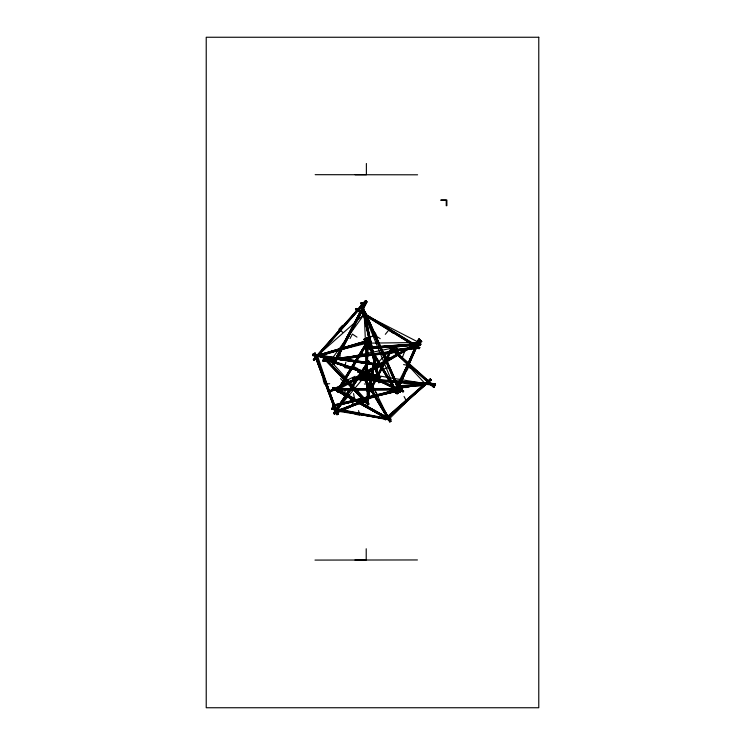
<?xml version="1.0" encoding="UTF-8"?>
<svg xmlns="http://www.w3.org/2000/svg" width="745" height="745" viewBox="0 0 745 745"><rect width="100%" height="100%" fill="white"/><g stroke="black" fill="none" stroke-linecap="round" stroke-linejoin="round"><path stroke-width="1.12" d="M366.931 375.238L366.913 343.175L418.951 342.486L394.98 389.216L366.009 399.879M446.879 205.695L446.879 200.07L441.254 200.07M355.495 309.65L356.259 308.477L419.733 347.487L419.51 348.232L418.969 348.669L355.495 309.65L356.259 308.477M395.511 389.253L395.521 387.884M418.969 348.669L419.733 347.487M337.187 389.253L337.196 387.894M369.539 389.952L333.853 389.952L333.835 388.741L369.539 388.545M371.839 389.952L398.333 389.756L398.324 388.545L371.839 388.545M364.91 348.343L365.134 347.477L420.31 343.529L420.804 344.022L420.58 344.879L365.404 348.837L364.91 348.343L413.186 344.879M365.404 348.837L365.134 347.477M367.471 364.175L367.201 377.752L366.456 378.311L365.804 377.659L366.475 343.734M366.549 340.335L366.596 338.072L367.341 337.513L367.993 338.165L367.518 361.912M365.972 378.097L366.717 343.315M366.763 341.052L366.829 337.662M366.503 377.706L367.183 343.78M367.276 340.912L367.341 337.513M366.959 378.162L367.62 345.363M367.667 343.11L367.993 338.165M367.201 377.752L367.825 337.727M420.58 344.879L420.31 343.529M316.876 356.11L317.147 355.356L368.589 340.158L368.915 341.527L317.482 356.715L316.876 356.11L368.309 340.921L368.589 340.158M352.711 379.261L352.841 377.873L352.711 379.261L435.303 385.081L435.462 384.485L435.434 383.694L352.748 378.004M435.303 385.081L435.434 383.694M335.772 359.742L335.79 359.062M384.737 418.932L385.426 419.994L385.463 419.118M430.051 379.056L431.038 380.043L430.051 379.056L386.478 417.396M332.54 405.932L332.866 405.168L401.844 388.769L402.449 389.384L402.132 390.147L333.155 406.537L332.54 405.932L401.983 389.458M333.155 406.537L333.481 405.774L332.866 405.168M422.201 384.867L422.313 383.47M321.123 356.129L321.263 354.871M333.22 358.662L312.686 355.57L312.742 354.825L381.263 365.19L381.375 364.491L342.57 358.652M312.835 354.927L312.9 354.182L339.143 358.131M337.792 359.351L381.151 365.879L381.216 365.143M381.375 364.491L381.151 365.879M389.71 421.838L390.883 421.074L389.71 421.838L359.677 371.839M316.932 357.507L338.016 414.052L337.597 414.555L336.749 414.63L314.083 353.503L315.303 353.158L316.113 355.337M315.303 353.158L314.045 353.735M336.749 414.63L314.083 353.503M366.596 316.616L366.736 315.731M391.917 349.265L392.084 348.157L418.951 342.486L418.317 341.583M323.032 360.086L398.091 350.681L398.24 351.435L398.249 352.068L323.218 361.316L323.032 360.086L398.165 350.932M323.218 361.316L323.06 359.928M398.091 350.681L398.249 352.068M331.674 408.847L332.326 408.009L331.814 409.247L388.965 419.575M390.743 418.941L390.231 420.189L390.743 418.941L332.037 407.971M313.328 359.49L314.325 360.31L313.328 359.49L365.413 300.533L366.382 301.502L365.413 300.533M366.335 402.719L373.087 365.106L373.813 364.547L374.484 365.218L367.732 402.831L366.996 403.39L366.335 402.719L373.31 364.687M366.512 403.175L373.087 365.106M366.559 402.3L367.062 402.16L373.813 364.547M366.996 403.39L373.785 365.162M367.508 403.25L374.297 364.771M432.389 385.314L432.594 384.197M312.686 355.57L312.9 354.182M374.837 381.226L375.042 380.136M340.307 354.611L339.273 359.667L344.767 360.384M336.116 411.762L367.844 398.407L368.524 399.087L335.241 413.577L334.561 412.898L335.054 412.209M335.492 412.404L335.241 413.577M367.844 398.407L367.36 399.096L368.421 399.571M345.876 362.154L344.6 367.592L349.433 368.514M325.23 359.5L325.993 358.68L325.351 359.891L379.913 377.938L380.537 377.631L380.546 376.728L325.677 358.643M359.407 371.913L359.751 370.563M379.792 377.547L380.546 376.728M329.756 391.106L330.761 390.622L330.445 391.796L329.756 391.106L356.036 378.711M358.373 378.199L368.831 373.264L368.142 372.575L358.271 377.231M424.929 384.485L425.153 383.675L399.171 355.775M364.37 379.382L364.603 378.683M397.904 387.26L423.691 385.472L424.305 384.746L423.635 384.066L397.839 385.854L397.439 387.074M323.572 358.308L324.587 357.339L368.859 403.883L368.458 404.479L367.844 404.852L323.572 358.308L324.587 357.339M367.844 404.852L368.859 403.883M389.952 350.904L390.566 350.178L418.141 346.816L418.82 347.505L418.206 348.222L390.631 351.584L389.952 350.904L418.82 347.505M346.183 388.508L343.547 395.26M415.403 345.652L415.812 344.535L420.441 344.199M407.282 370.079L408.93 365.572L403.594 364.566M357.479 371.41L358.55 370.805L358.541 371.774L357.656 371.876L357.479 371.41L375.238 379.261M402.412 391.274L403.036 390.52L403.66 391.134L403.026 391.889L399.273 389.886L403.473 391.637M402.514 357.144L404.47 351.985L402.263 352.255M385.249 418.588L385.742 417.33M332.494 388.369L333.276 387.502L389.412 418.56L388.676 419.742L332.494 388.369L388.676 419.742M333.276 387.502L332.54 388.694M388.629 419.416L389.412 418.56M395.25 392.494L396.573 392.941L395.25 392.494L418.606 339.208L419.314 339.031L419.929 339.646L397.038 391.87M395.483 392.28L418.83 338.994M395.418 392.839L416.427 344.879M417.368 342.747L418.606 339.208M395.958 392.326L399.692 383.796M400.633 381.663L416.976 344.358M417.908 342.234L419.314 339.031M395.865 393.118L419.267 339.431M396.415 392.596L417.433 344.637M418.364 342.504L419.761 339.301M396.349 393.155L419.929 339.646M387.922 417.507L388.247 416.772M317.314 355.905L328.219 359.556M350.327 371.187L352.823 366.168L357.851 368.663M392.419 346.108L392.438 346.919L393.388 347.077L393.379 346.267L392.419 346.108L370.405 388.331M370.554 390.035L370.069 389.793L392.894 346.025M370.544 389.467L392.904 346.593M393.379 346.267L371.01 389.141L370.535 388.89M371.215 389.579L393.584 346.704M332.875 363.765L365.693 301.362L366.363 301.306L366.968 301.911L334.151 364.314L332.875 363.765L365.897 301.213M333.034 364.082L365.693 301.362M333.509 364.044L366.363 301.306M333.481 364.37L366.298 301.967L366.968 301.911M334.151 364.314L366.801 301.595M333.937 364.473L366.754 302.06M350.029 338.556L352.385 334.067L356.967 337.113M361.018 302.973L362.359 302.61L379.866 382.232L379.354 382.576L378.535 382.595L361.018 302.973L362.359 302.61M378.535 382.595L379.866 382.232M374.484 365.218L373.264 365.553M379.95 380.993L394.999 389.188M389.654 347.896L390.678 347.217L434.586 386.32L433.627 387.353L389.654 347.896L433.972 387.409M365.804 377.659L367.034 377.305M337.96 391.954L336.759 391.227L368.458 339.236L369.008 339.543L337.411 391.647L337.96 391.954L369.66 339.962L368.458 339.236M336.759 391.227L368.598 339.301M336.973 391.367L368.673 339.385M369.008 339.543L337.308 391.535L336.898 391.293M337.82 391.879L369.446 339.813M361.893 370.768L368.328 361.101L369.343 361.483L334.775 413.941L334.179 413.885L333.574 413.27L360.608 372.696M333.574 413.27L368.496 361.008M333.76 413.568L360.794 372.984M362.079 371.057L368.328 361.101M333.741 413.177L368.915 361.167M334.17 413.605L368.933 361.437M334.179 413.885L351.565 387.8M352.851 385.863L361.213 373.31M363.15 370.405L368.943 361.716L369.529 361.772M334.775 413.941L369.343 361.483M334.607 414.043L369.362 361.865M366.466 402.384L367.276 401.415L330.482 360.878L364.221 314.315L418.951 342.486L366.913 373.869L338.826 389.188M416.259 347.757L417.07 346.676M371.876 375.815L372.658 374.828M385.314 334.328L388.76 330.119L393.183 333.211M327.074 360.971L327.865 360.012M415.282 393.369L388.955 419.221L335.958 410.933L366.913 373.869L392.084 348.157L396.815 353.232M370.647 388.741L371.364 387.894M313.664 359.472L365.721 300.663M313.598 359.835L365.655 301.027M313.841 359.826L365.897 301.017M314.083 359.807L366.13 301.008M314.017 360.18L366.065 301.371M314.325 360.31L366.4 301.353M342.579 325.314L338.807 329.355L342.672 332.223M335.148 389.337L335.995 388.452M363.886 311.959L365.106 311.559L400.521 391.395L400.223 392.056L399.329 392.112L363.923 312.276L365.106 311.559M386.804 417.917L387.651 417.06M417.749 390.939L425.153 383.675L366.913 373.869L330.482 360.878L330.277 359.742M361.781 376.29L362.657 375.443M334.3 406.09L335.036 405.373M317.482 356.715L317.147 355.356M334.375 409.061L335.148 408.344M401.844 388.769L401.518 389.542L402.132 390.147M318.339 354.816L364.221 314.315L394.98 389.216L416.213 385.314M386.469 417.759L430.349 378.981M387.847 417.126L430.768 379.242M387.624 417.433L430.312 379.857M388.359 417.256L431.048 379.68M388.033 417.694L430.731 380.118M388.341 417.619L431.038 380.043M402.915 404.079L406.584 401.369L404.06 396.489M363.839 339.431L365.041 338.705L398.026 393.192L396.992 393.807L363.839 339.431L365.041 338.705M336.787 414.397L338.016 414.052M364.827 400.661L365.767 400.009M396.135 391.041L396.862 390.566M391.674 350.746L392.783 350.029M366.531 376.281L367.658 375.564M396.992 393.807L398.193 393.071M367.136 346.062L368.291 345.373M394.71 388.713L395.856 388.033M355.458 403.418L352.683 405.066L352.664 399.776M365.115 341.918L365.907 341.471M352.618 378.991L421.093 340.54L421.735 341.676L353.251 380.127L352.618 378.991L435.257 384.811M352.757 379.345L364.976 372.5M366.847 371.429L421.325 340.847M352.962 379.54L365.041 372.761M367.052 371.634L421.381 341.117M353.028 379.81L365.236 372.966M367.108 371.904L407.496 349.228M409.508 348.101L421.586 341.322M376.104 368.756L381.058 366.14L378.46 361.195M373.338 335.632L368.943 337.904L370.488 343.007M384.159 359.854L389.132 357.321L390.007 357.581M423.635 384.066L423.02 384.793L423.691 385.472M390.631 351.584L391.246 350.858L390.566 350.178M348.083 379.652L355.067 376.355M329.886 390.622L355.114 378.721M358.14 377.715L367.602 373.254M330.38 391.106L367.164 373.757M330.994 391.106L356.222 379.214M358.326 378.218L367.779 373.757M329.988 391.591L356.268 379.196M330.445 391.796L368.701 373.748M421.093 340.54L421.735 341.676M353.251 380.127L352.674 378.963M372.817 397.56L377.752 395.297L375.07 390.827M335.725 411.966L367.462 398.612M334.561 412.898L368.291 398.603M335.148 412.898L367.946 399.096M335.734 412.888L368.524 399.087M334.803 413.382L367.592 399.581M335.902 410.365L335.958 410.933L361.716 401.462M405.801 387.633L412.646 385.919M400.521 391.395L399.329 392.112M339.133 349.293L346.77 347.086M335.958 410.933L367.276 401.415L366.913 373.869L364.221 314.315M316.886 355.607L368.328 340.409M317.51 355.495L368.943 340.307M317.314 356.036L369.194 340.763M317.119 356.566L369.185 341.275M367.751 338.584L366.596 338.072M319.717 355.02L326.459 353.326M330.957 352.199L366.95 343.175L379.456 363.746L364.426 339.059M384.318 368.775L389.29 367.574M332.577 405.42L402.216 388.918M333.481 405.774L402.449 389.384M332.782 406.397L401.76 389.998M333.443 406.286L402.421 389.886M330.482 360.878L392.084 348.157M333.825 361.986L334.682 361.809M419.565 384.699L421.8 384.29M350.383 399.814L354.592 399.115L353.558 393.584M390.119 350.401L417.694 347.04M390.156 351.389L418.653 348.008M323.069 360.552L398.165 351.37M323.2 360.692L398.24 351.435M323.144 361.064L398.175 351.817M323.237 361.157L398.277 351.91M364.184 314.139L365.45 314.036M365.432 347.552L420.608 343.594M364.92 347.803L420.096 343.855M365.627 347.971L369.082 347.729M371.382 347.561L379.428 346.984M381.719 346.816L389.765 346.248M392.066 346.08L400.112 345.503M402.412 345.335L410.458 344.758M412.758 344.6L415.058 344.432M417.358 344.264L420.804 344.022M365.274 348.157L413.55 344.693M415.487 344.712L420.087 344.386M365.618 348.511L412.749 345.131M415.049 344.963L420.795 344.553M365.115 348.762L413.391 345.308M415.682 345.14L420.282 344.814M377.37 379.857L378.618 379.773M392.559 348.874L397.271 348.539M397.392 386.087L424.101 384.252M398.519 386.534L424.305 384.746M398.556 387L424.138 385.249M329.672 383.712L324.438 384.057L323.088 379.289M368.179 354.434L362.629 354.788L361.763 352.674M336.479 411.92L337.634 411.845M364.389 384.02L370.014 383.759L369.995 381.021M384.876 381.58L390.454 381.514L391.125 384.243M372.509 391.237L366.903 391.283L366.866 385.668M314.986 560.082L417.433 559.951M355.132 174.749L366.382 174.749L366.382 163.49M440.612 200.154L446.236 200.154L446.236 205.778M333.853 389.952L333.862 388.769L369.557 388.769M371.829 388.741L398.333 388.769L398.324 389.952M333.835 389.235L369.557 389.272M370.926 389.216L398.342 389.272M333.835 389.737L369.548 389.756M371.829 389.737L398.333 389.756M354.965 560.017L366.214 560.017L366.214 548.767M315.172 174.684L417.6 174.805M362.564 306.763L363.616 306.791M336.172 409.396L336.954 409.433M356.334 378.385L435.48 383.973M352.674 378.469L435.266 384.29M352.776 378.562L435.369 384.392M355.169 378.823L362.051 379.307M364.342 379.475L370.079 379.876M375.815 380.285L382.697 380.769M384.997 380.928L393.025 381.496M396.461 381.738L403.343 382.222M406.789 382.464L413.671 382.949M417.116 383.191L435.462 384.485M352.804 379.121L435.397 384.951M360.803 373.636L361.604 373.692M419.696 339.86L418.764 339.552M388.182 419.137L388.955 419.221L366.913 373.869L360.459 371.485M398.752 386.245L400.037 386.413M389.719 348.25L390.678 347.217M312.835 354.35L339.152 358.373M341.359 358.643L381.375 364.733M312.676 355.328L335.501 358.773M337.783 359.109L381.151 365.646M312.751 355.402L334.43 358.662M337.858 359.183L381.216 365.711M434.586 386.32L433.627 387.353M331.767 408.316L390.892 419.351M332.074 408.623L390.482 419.565M332.382 408.94L390.799 419.882M331.814 409.247L390.529 420.227M355.095 414.229L359.705 415.161L358.559 410.597M333.089 363.616L333.993 363.998M339.171 404.386L340.148 404.637M409.378 367.76L412.814 368.701L416.092 371.885M398.985 389.644L399.963 389.942M326.114 359.071L380.667 377.119M325.369 358.978L379.922 377.026M325.677 359.286L380.229 377.333M325.975 359.593L380.537 377.631M325.351 359.891L380.22 377.976M315.647 357.786L316.383 358.038M331.441 360.748L342.188 364.724M347.561 366.717L358.317 370.693M418.206 348.222L417.526 347.543M368.915 341.527L368.309 340.921M358.112 370.656L403.036 390.52M357.665 370.908L403.66 391.134M358.103 371.336L403.036 391.2M358.541 371.774L397.197 388.871L377.333 380.183M357.656 371.876L397.802 389.579M399.45 390.352L403.026 391.889M367.062 402.16L367.732 402.831M374.428 411.473L367.779 407.701M369.66 339.962L369.11 339.655M380.909 381.505L383.507 382.818M366.913 373.869L377.938 379.903M333.015 387.53L389.151 418.578M333.322 387.828L389.458 418.886M332.698 387.884L388.825 418.941M332.903 388.098L389.253 419.37M332.801 388.676L388.937 419.724M366.661 341.461L367.592 342.002M338.845 389.216L384.038 416.278M356.036 308.532L419.733 347.775M355.728 308.905L419.51 348.232M355.505 309.371L419.193 348.604M366.009 344.609L367.145 345.317M338.398 387.326L339.524 388.033M380.211 338.668L377.045 336.675L375.135 332.605M415.999 346.872L417.098 347.654M422.545 384.848L423.616 385.64M364.091 303.057L365.162 303.867M345.103 383.358L340.493 378.637M335.65 411.398L336.666 412.255M390.333 347.17L434.642 386.674M389.914 347.449L434.391 387.121M366.419 399.73L367.415 400.642M396.573 388.35L397.448 389.216M397.327 389.486L398.184 390.361M391.283 349.703L392.233 350.681M324.364 357.404L368.794 404.107M323.973 357.721L368.356 404.367M323.647 358.094L368.067 404.786M318.581 354.471L319.4 355.421M364.854 338.798L379.95 363.532M381.133 365.488L398.026 393.192M397.606 393.453L380.704 365.748L394.98 389.216M364.007 339.32L397.178 393.714M360.85 371.075L390.883 421.074M360.813 371.327L390.846 421.325M360.85 372.444L390.492 421.651M360.664 372.249L368.905 385.975M370.675 388.918L387.158 416.362M388.341 418.327L390.11 421.27M360.571 372.845L390.017 421.866M360.301 372.575L389.747 421.596M360.794 376.756L359.984 374.865M373.543 366.521L374.102 367.667M366.642 370.433L367.192 371.559M417.563 343.268L418.085 344.367M367.117 346.853L367.63 347.99M365.143 311.876L400.549 391.712M364.724 311.457L400.13 391.293M364.808 312.22L400.223 392.056M364.51 311.922L385.482 359.192M386.413 361.288L399.925 391.758M364.221 311.624L385.649 359.947M386.581 362.042L394.505 379.903M395.437 382.008L397.765 387.26M364.305 312.379L399.711 392.215M316.895 357.749L337.979 414.285M314.967 353.093L337.681 413.987M314.679 353.447L337.597 414.555M314.464 353.242L337.168 414.127M314.381 353.8L337.085 414.695M317.472 355.579L333.779 404.423M355.393 378.181L355.551 378.758M358.019 309.911L358.159 310.469M362.275 302.777L379.782 382.399M362.051 302.554L377.594 373.208M378.088 375.452L379.568 382.176M361.846 302.945L377.631 374.726M378.125 376.961L379.354 382.576M361.53 302.638L377.473 374.567M377.966 376.812L379.205 382.418M361.325 303.029L378.842 382.651M361.101 302.805L378.618 382.436M389.011 352.497L389.216 353.67M377.855 375.443L378.032 376.607M395.213 350.318L395.39 351.714M397.914 387.214L397.96 388.052M428.757 381.114L428.803 382.12M367.434 363.104L367.453 363.653M336.666 389.253L336.684 390.194M538.775 37.25L206.225 37.25L206.225 707.75L538.775 707.75L538.775 37.25"/></g></svg>
